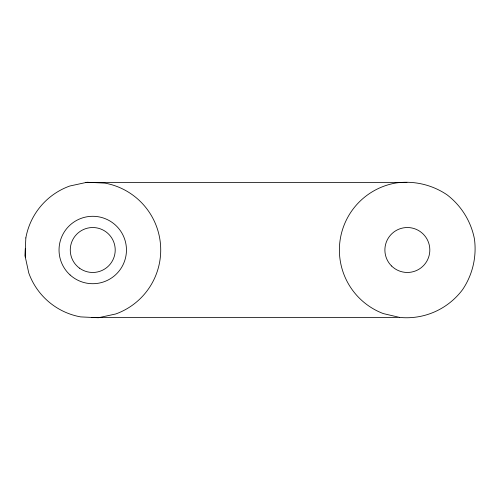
<?xml version="1.0" encoding="UTF-8"?>
<svg xmlns="http://www.w3.org/2000/svg" width="500" height="500" viewBox="0 0 500 500"><rect width="100%" height="100%" fill="white"/><g stroke="black" fill="none" stroke-linecap="round" stroke-linejoin="round"><path stroke-width="0.75" d="M399.644 317.419C424.113 319.837 447.812 309.288 462.562 289.662C472.606 274.794 476.831 256.794 474.444 239.006C471.031 221.394 461.281 205.675 447.019 194.794C432.15 184.75 414.15 180.525 396.362 182.919A67.981 67.981 0 0 0 383.331 313.594L399.644 317.419L91.55 317.419M85.594 182.581L406.925 182.581M25.325 248.806L25.325 257.15M25.844 237.925L25 255.65L28.769 272.987A67.981 67.981 0 0 0 80.669 316.9L98.394 317.744L115.731 313.975A67.981 67.981 0 0 0 104.819 183.1L87.094 182.256L69.756 186.025A67.981 67.981 0 0 0 25.844 237.925M391.594 266.012A22.475 22.475 0 0 0 429.106 255.644A22.475 22.475 0 0 0 401.369 228.337A22.475 22.475 0 0 0 391.594 266.012M79.506 268.163A22.475 22.475 0 0 0 115.087 252.381A22.475 22.475 0 0 0 83.631 229.456A22.475 22.475 0 0 0 79.506 268.163M70.088 274.956A33.706 33.706 0 0 0 125.688 257.144A33.706 33.706 0 0 0 82.463 217.9A33.706 33.706 0 0 0 70.088 274.956"/></g></svg>
